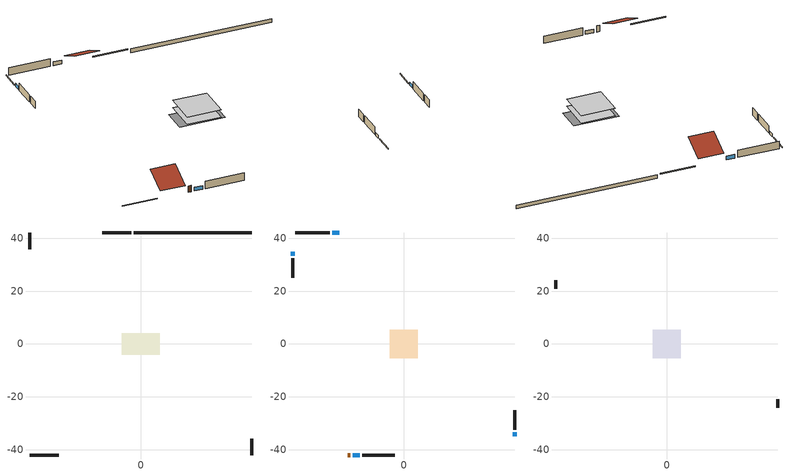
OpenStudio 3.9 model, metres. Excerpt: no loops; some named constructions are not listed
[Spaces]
crawlspace - vented 1
 floor foundation (Slab1 construction): -7.17,-3.98 -7.17,3.98 7.17,3.98 7.17,-3.98 z-0.91
 wall outside (RimJoist1 construction): -3.55,41.97 -14.58,41.97 z0.3:0.61
 wall outside (RimJoist2 construction): 41.97,-41.97 41.97,-35.85 z0.3:0.61
 wall outside (RimJoist3 construction): -41.97,-41.97 -30.94,-41.97 z0.3:0.61
 wall outside (RimJoist4 construction): -41.97,41.97 -41.97,35.85 z0.3:0.61
 wall foundation (FoundationWall1 construction): 41.97,41.97 -2.62,41.97 z-0.91:0.3
conditioned space 1
 floor to crawlspace - vented 1 (Floor1 construction): -5.34,-5.34 -5.34,5.34 5.34,5.34 5.34,-5.34 z0.3
 wall outside (Wall1 construction): -28.01,41.97 -41.04,41.97 z0.3:2.74
 wall outside (Wall2 construction): 41.97,-32.35 41.97,-25.1 z0.3:2.74
 wall outside (Wall3 construction): -15.67,-41.97 -3.4,-41.97 z0.3:2.74
 wall outside (Wall4 construction): -41.97,32.35 -41.97,25.1 z0.3:2.74
 wall outside (AdiabaticWallConstruction): -24.43,41.97 -27.08,41.97 / -19.25,-41.97 -16.6,-41.97 z0.3:1.49; 41.97,-34.92 41.97,-33.28 / -41.97,34.92 -41.97,33.28 z0.3:1.37
 wall outside (AdiabaticWallConstruction 1): -21.1,-41.97 -20.18,-41.97 z0.3:2.34
 window (WindowConstruction): -24.43,41.97 -27.08,41.97 z0.3:1.49
 window (WindowConstruction 1): 41.97,-34.92 41.97,-33.28 z0.3:1.37
 window (WindowConstruction 2): -19.25,-41.97 -16.6,-41.97 z0.3:1.49
 window (WindowConstruction 3): -41.97,34.92 -41.97,33.28 z0.3:1.37
 door (Door): -21.09,-41.97 -20.18,-41.97 z0.3:2.34
attic - vented 1
 floor to conditioned space 1 (Floor2 construction Reversed): -5.34,-5.34 -5.34,5.34 5.34,5.34 5.34,-5.34 z2.74
 wall outside (Wall5 construction): 41.97,-24.17 41.97,-20.92 z0.3:2.74
 wall outside (Wall6 construction): -41.97,24.17 -41.97,20.92 z0.3:2.74
 roof outside (Roof1 construction): -23.5,41.97,2.74 -23.5,34.83,6.31 -15.51,34.83,6.31 -15.51,41.97,2.74
 roof outside (Roof2 construction): -22.02,-41.97,2.74 -22.02,-34.83,6.31 -30.01,-34.83,6.31 -30.01,-41.97,2.74
[Material] Roughness=Rough; Thermal Absorptance=0.9
Name | Thickness {m} | Conductivity {W/m-K} | Density {kg/m3} | Specific Heat {J/kg-K} | Solar Absorptance | Visible Absorptance
gypsum board | 0.0127 | 0.160291 | 801 | 837.4 | 0.6 | 0.6
floor stud and cavity | 0.1397 | 0.923637 | 92.3553 | 1139.71 | 0.7 | 0.7
osb sheathing 0.75 in. | 0.01905 | 0.115458 | 512.64 | 1214.23 | 0.7 | 0.7
floor covering | 0.0127 | 0.0433444 | 54.468 | 1339.84 | 0.6 | 0.6
ceiling loosefill ins | 0.169333 | 0.0480833 | 16.02 | 1046.75 | 0.7 | 0.7
ceiling stud and cavity | 0.1397 | 0.0824711 | 65.682 | 1177.47 | 0.7 | 0.7
[Construction]
Floor1 construction Reversed: floor covering, osb sheathing 0.75 in., floor stud and cavity
Floor2 construction: ceiling loosefill ins, ceiling stud and cavity, gypsum board
[Schedule:Ruleset]
Name | Default Day Schedule
hvac availability schedule | hvac availability schedule default day
cooling season schedule | cooling season schedule default day
natural vent schedule | natural vent schedule default day
[Schedule:Day]
hvac availability schedule default day; cooling season schedule day 1; natural vent schedule day: 24, 0, 1
hvac availability schedule day; cooling season schedule default day; cooling season schedule day; cooling season schedule day 2; natural vent schedule default day: 24, 0, 0
[Schedule:Rule] Apply Monday=Yes; Apply Wednesday=Yes; Apply Friday=Yes; Date Specification Type=DateRange
Name | Schedule Ruleset | Rule Order | Day Schedule | Apply Sunday | Apply Tuesday | Apply Thursday | Apply Saturday | Start Month | Start Day | End Month | End Day
hvac availability schedule allday rule | hvac availability schedule | 0 | hvac availability schedule day | Yes | Yes | Yes | Yes | 6 | 24 | 6 | 24
cooling season schedule allday rule | cooling season schedule | 2 | cooling season schedule day | Yes | Yes | Yes | Yes | 1 | 1 | 5 | 31
cooling season schedule allday rule 1 | cooling season schedule | 1 | cooling season schedule day 1 | Yes | Yes | Yes | Yes | 6 | 1 | 9 | 30
cooling season schedule allday rule 2 | cooling season schedule | 0 | cooling season schedule day 2 | Yes | Yes | Yes | Yes | 10 | 1 | 12 | 31
natural vent schedule rule | natural vent schedule | 0 | natural vent schedule day | No | No | No | No | 1 | 1 | 12 | 31
